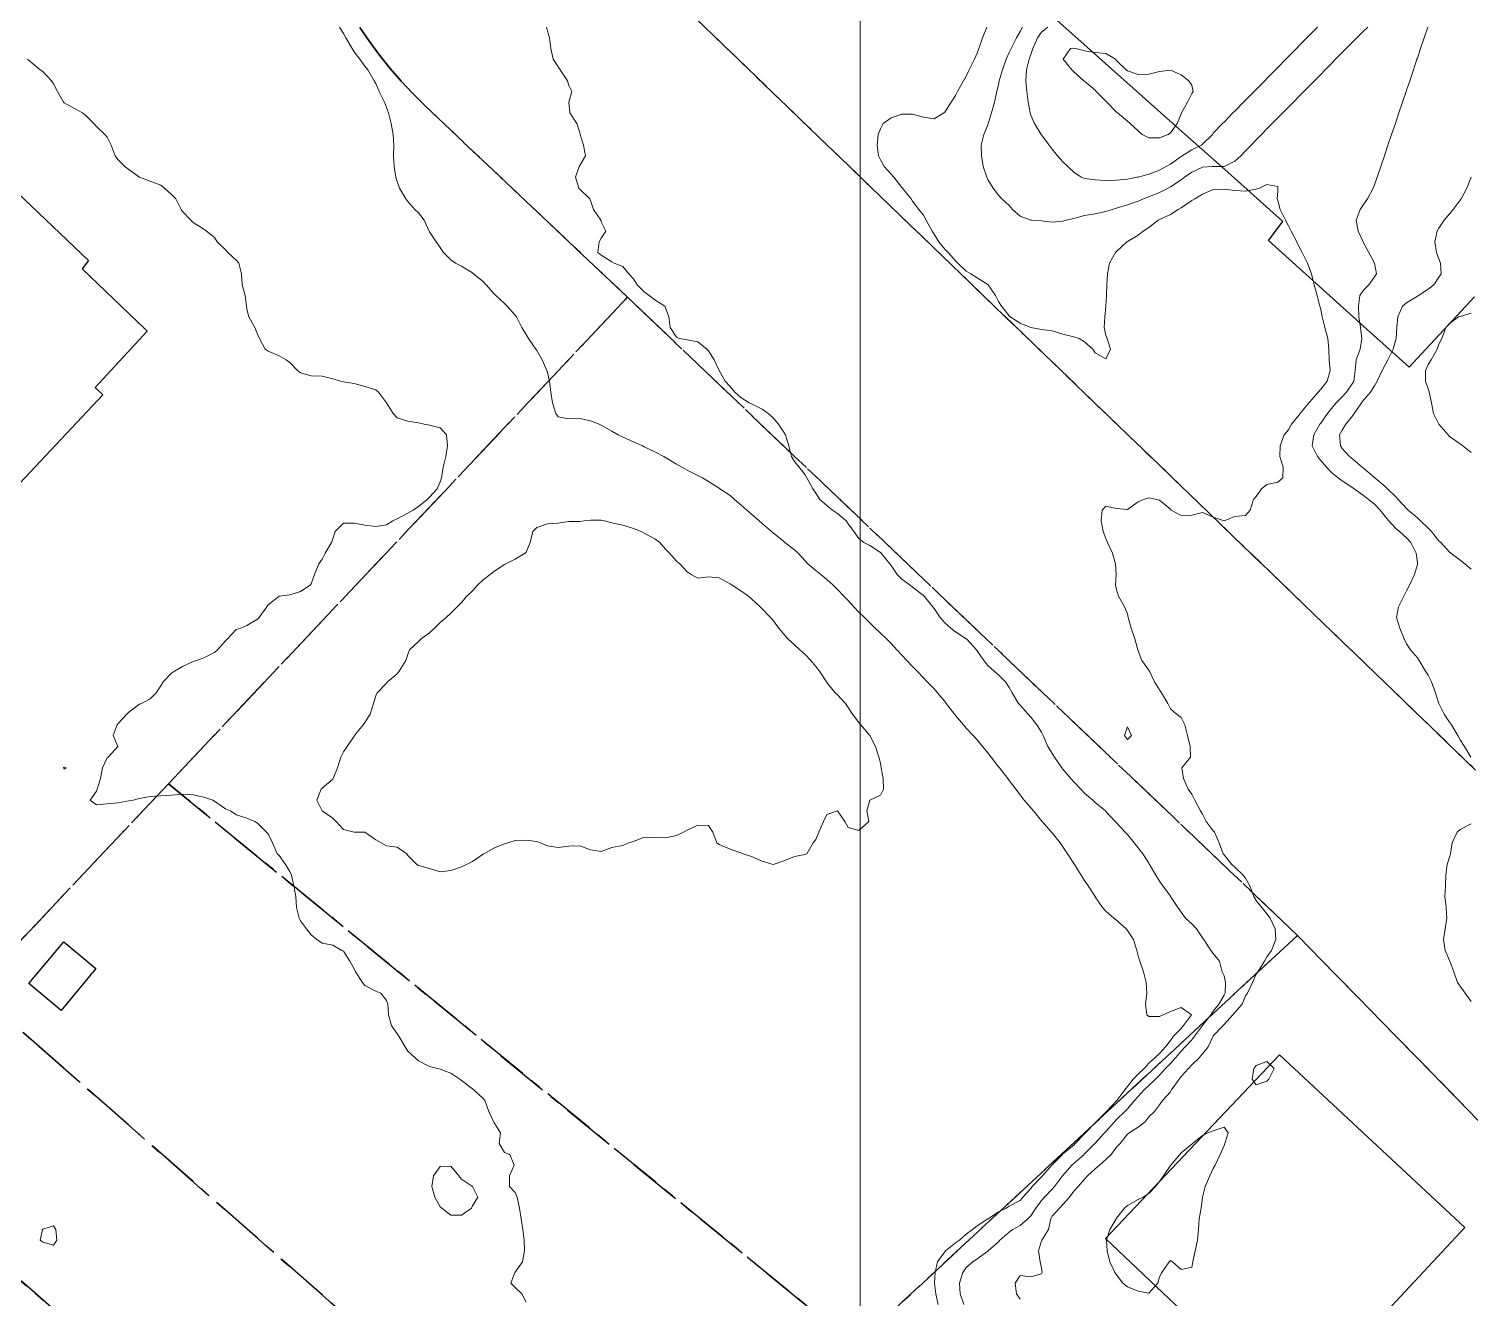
# Model space of a CAD drawing. Header units: centimetres. Extents: x 0 to 642158, y -847 to 649707.
# Drawn here: x 616128.1 to 616195.2, y 621490.6 to 621549.7 of the extents above; entities that cross this region are included whole.
import ezdxf

# ---------------------------------------------------------------- set-up
doc = ezdxf.new("R2010")
doc.units = ezdxf.units.CM
doc.header["$MEASUREMENT"] = 0
doc.linetypes.add('CENTERX2', pattern=[4, 2.5, -0.5, 0.5, -0.5])
doc.layers.add('MEV_grille', color=254, linetype='Continuous', lineweight=9)
doc.layers.add('WAL_topographie 0.5', color=253, linetype='Continuous', lineweight=20)
doc.layers.add('SPW_batiments', color=7, linetype='Continuous')
doc.layers.add('SPW_parcellaire cadastral', color=7, linetype='CENTERX2', lineweight=25, true_color=0xff0542)

# ---------------------------------------------------------------- blocks, each defined once
blk = doc.blocks.new('*U112')
at = {"layer": 'MEV_grille', "transparency": 33554687}
blk.add_lwpolyline([(0, 1825.476), (0, -1825.476)], dxfattribs=at)
blk = doc.blocks.new('*U113')
at = {"layer": 'MEV_grille', "color": 0, "linetype": 'ByBlock', "lineweight": -2, "transparency": 16777216}
blk.add_blockref('*U112', (800, 0), dxfattribs=at)

msp = doc.modelspace()

# ---------------------------------------------------------------- linework, layer by layer
at = {"layer": 'SPW_batiments'}
for points in [[(616195.415, 621537.181), (616192.742, 621534.308), (616192.37, 621533.909), (616190.265, 621535.806), (616185.827, 621539.801), (616186.488, 621540.694), (616183.919, 621542.983), (616181.512, 621545.126), (616176.523, 621549.572), (616174.351, 621551.507), (616171.469, 621554.073), (616170.84, 621553.367), (616167.358, 621556.472), (616164.288, 621559.208), (616164.907, 621559.901), (616167.322, 621562.61), (616166.997, 621562.904), (616176.026, 621572.908), (616176.368, 621572.676), (616179.398, 621575.938), (616179.476, 621575.866)], [(616125.554, 621543.935), (616130.877, 621538.879), (616130.589, 621538.49), (616133.478, 621535.703), (616133.606, 621535.578), (616131.186, 621532.957), (616131.543, 621532.621), (616125.251, 621525.937)], [(616131.223, 621505.902), (616129.606, 621503.952), (616128.106, 621505.202), (616129.723, 621507.152), (616131.223, 621505.902)], [(616194.959, 621493.848), (616186.859, 621485.151), (616178.227, 621493.324), (616186.33, 621501.882), (616194.959, 621493.848)]]:
    msp.add_lwpolyline(points, dxfattribs=at)
at = {"layer": 'SPW_parcellaire cadastral'}
for points in [[(616150.598, 621570.687), (616150.774, 621564.667), (616154.703, 621568.933), (616158.559, 621565.296), (616151.607, 621557.749), (616154.885, 621554.263), (616195.465, 621515.148)], [(616195.465, 621515.148), (616154.885, 621554.263)], [(616143.514, 621549.728), (616143.958, 621549.074), (616144.426, 621548.439), (616144.918, 621547.822), (616145.434, 621547.224), (616145.972, 621546.646), (616146.534, 621546.09), (616155.976, 621537.165), (616134.602, 621514.506), (616125.565, 621504.926)], [(616201.141, 621493.137), (616187.169, 621507.448), (616155.976, 621537.165), (616146.534, 621546.09), (616145.972, 621546.646), (616145.434, 621547.224), (616144.918, 621547.822), (616144.426, 621548.439), (616143.958, 621549.074), (616143.514, 621549.728)], [(616187.169, 621507.448), (616166.584, 621488.35), (616134.602, 621514.506), (616155.976, 621537.165), (616187.169, 621507.448)], [(616125.565, 621504.926), (616134.602, 621514.506), (616166.584, 621488.35), (616182.916, 621474.398), (616181.64, 621473.092), (616201.999, 621454.017), (616193.523, 621445.211), (616187.767, 621450.269), (616177.811, 621459.017), (616125.565, 621504.926)], [(616201.141, 621493.137), (616196.09, 621487.935), (616192.226, 621483.959), (616183.491, 621474.991), (616182.916, 621474.398), (616166.584, 621488.35), (616187.169, 621507.448), (616201.141, 621493.137)], [(616120.073, 621497.984), (616125.565, 621504.926), (616177.811, 621459.017), (616187.767, 621450.269), (616193.523, 621445.211), (616187.86, 621439.329), (616182.366, 621444.083), (616173.14, 621452.066), (616172.224, 621452.859), (616141.743, 621479.233), (616120.073, 621497.984)], [(616141.743, 621479.233), (616137.455, 621474.256), (616167.07, 621449.166), (616169.031, 621447.479), (616178.457, 621439.035), (616183.385, 621434.68), (616176.449, 621427.473), (616168.941, 621433.983), (616166.153, 621436.401), (616162.382, 621439.67), (616144.563, 621455.121), (616135.262, 621463.185), (616109.509, 621484.632), (616120.073, 621497.984), (616141.743, 621479.233)]]:
    msp.add_lwpolyline(points, dxfattribs=at)
at = {"layer": 'WAL_topographie 0.5'}
for points in [[(616142.565, 621549.75), (616142.75, 621549.444), (616142.86, 621549.25), (616143.153, 621548.75), (616143.25, 621548.597), (616143.508, 621548.25), (616143.75, 621547.924), (616143.887, 621547.75), (616144.185, 621547.25), (616144.25, 621547.125), (616144.415, 621546.75), (616144.654, 621546.25), (616144.75, 621546.007), (616144.845, 621545.75), (616144.974, 621545.25), (616145.056, 621544.75), (616145.089, 621544.25), (616145.072, 621543.75), (616145.106, 621543.25), (616145.193, 621542.75), (616145.25, 621542.55), (616145.352, 621542.25), (616145.65, 621541.75), (616145.75, 621541.618), (616146.079, 621541.25), (616146.25, 621541.091), (616146.514, 621540.75), (616146.733, 621540.25), (616146.75, 621540.217), (616147.061, 621539.75), (616147.25, 621539.476), (616147.406, 621539.25), (616147.75, 621538.906), (616147.969, 621538.75), (616148.25, 621538.618), (616148.75, 621538.303), (616148.809, 621538.25), (616149.25, 621537.893), (616149.388, 621537.75), (616149.75, 621537.338), (616149.843, 621537.25), (616150.25, 621536.877), (616150.364, 621536.75), (616150.75, 621536.325), (616150.804, 621536.25), (616151.059, 621535.75), (616151.25, 621535.434), (616151.357, 621535.25), (616151.711, 621534.75), (616151.75, 621534.684), (616151.995, 621534.25), (616152.223, 621533.75), (616152.25, 621533.654), (616152.338, 621533.25), (616152.401, 621532.75), (616152.489, 621532.25), (616152.64, 621531.75), (616152.75, 621531.589), (616153.25, 621531.498), (616153.75, 621531.512), (616154.25, 621531.406), (616154.657, 621531.25), (616154.75, 621531.214), (616155.25, 621530.924), (616155.534, 621530.75), (616155.75, 621530.642), (616156.25, 621530.433), (616156.666, 621530.25), (616156.75, 621530.206), (616157.25, 621529.959), (616157.665, 621529.75), (616157.75, 621529.696), (616158.25, 621529.393), (616158.503, 621529.25), (616158.75, 621529.105), (616159.25, 621528.868), (616159.463, 621528.75), (616159.75, 621528.587), (616160.25, 621528.269), (616160.28, 621528.25), (616160.75, 621527.926), (616160.959, 621527.75), (616161.25, 621527.498), (616161.531, 621527.25), (616161.75, 621527.06), (616162.107, 621526.75), (616162.25, 621526.622), (616162.676, 621526.25), (616162.75, 621526.19), (616163.25, 621525.789), (616163.302, 621525.75), (616163.75, 621525.402), (616163.915, 621525.25), (616164.25, 621524.89), (616164.376, 621524.75), (616164.75, 621524.434), (616164.976, 621524.25), (616165.25, 621524.018), (616165.554, 621523.75), (616165.75, 621523.557), (616166.05, 621523.25), (616166.25, 621523.038), (616166.514, 621522.75), (616166.75, 621522.504), (616167.017, 621522.25), (616167.25, 621522.009), (616167.511, 621521.75), (616167.75, 621521.517), (616168.034, 621521.25), (616168.25, 621521.042), (616168.518, 621520.75), (616168.75, 621520.491), (616168.975, 621520.25), (616169.25, 621519.965), (616169.456, 621519.75), (616169.75, 621519.435), (616169.931, 621519.25), (616170.25, 621518.926), (616170.411, 621518.75), (616170.75, 621518.332), (616170.817, 621518.25), (616171.197, 621517.75), (616171.25, 621517.685), (616171.618, 621517.25), (616171.75, 621517.102), (616172.075, 621516.75), (616172.25, 621516.555), (616172.502, 621516.25), (616172.75, 621515.944), (616172.904, 621515.75), (616173.25, 621515.3), (616173.291, 621515.25), (616173.684, 621514.75), (616173.75, 621514.666), (616174.05, 621514.25), (616174.25, 621513.986), (616174.436, 621513.75), (616174.75, 621513.394), (616174.874, 621513.25), (616175.25, 621512.783), (616175.279, 621512.75), (616175.721, 621512.25), (616175.75, 621512.217), (616176.124, 621511.75), (616176.25, 621511.577), (616176.467, 621511.25), (616176.75, 621510.8), (616176.783, 621510.75), (616177.1, 621510.25), (616177.25, 621510), (616177.418, 621509.75), (616177.745, 621509.25), (616177.75, 621509.242), (616178.097, 621508.75), (616178.25, 621508.581), (616178.618, 621508.25), (616178.75, 621508.149), (616179.191, 621507.75), (616179.25, 621507.676), (616179.532, 621507.25), (616179.692, 621506.75), (616179.75, 621506.5), (616179.836, 621506.25), (616180.007, 621505.75), (616180.128, 621505.25), (616180.157, 621504.75), (616180.092, 621504.25), (616180.154, 621503.75), (616180.25, 621503.676), (616180.75, 621503.664), (616180.913, 621503.75), (616181.25, 621503.903), (616181.75, 621504.087), (616182.228, 621503.75), (616181.864, 621503.25), (616181.75, 621503.11), (616181.396, 621502.75), (616181.25, 621502.558), (616181.024, 621502.25), (616180.75, 621501.944), (616180.524, 621501.75), (616180.25, 621501.49), (616180.029, 621501.25), (616179.75, 621500.987), (616179.522, 621500.75), (616179.25, 621500.417), (616179.127, 621500.25), (616178.758, 621499.75), (616178.75, 621499.741), (616178.28, 621499.25), (616178.25, 621499.218), (616177.774, 621498.75), (616177.75, 621498.724), (616177.296, 621498.25), (616177.25, 621498.201), (616176.823, 621497.75), (616176.75, 621497.682), (616176.25, 621497.266), (616176.231, 621497.25), (616175.75, 621496.767), (616175.734, 621496.75), (616175.295, 621496.25), (616175.25, 621496.199), (616174.821, 621495.75), (616174.75, 621495.657), (616174.386, 621495.25), (616174.25, 621495.106), (616173.75, 621494.832), (616173.611, 621494.75), (616173.25, 621494.574), (616172.762, 621494.25), (616172.75, 621494.242), (616172.25, 621493.921), (616172.037, 621493.75), (616171.75, 621493.525), (616171.437, 621493.25), (616171.25, 621493.126), (616170.785, 621492.75), (616170.75, 621492.704), (616170.413, 621492.25), (616170.296, 621491.75), (616170.269, 621491.25), (616170.33, 621490.75), (616170.447, 621490.25)], [(616152.198, 621549.75), (616152.25, 621549.562), (616152.35, 621549.25), (616152.411, 621548.75), (616152.509, 621548.25), (616152.75, 621547.889), (616152.843, 621547.75), (616153.181, 621547.25), (616153.25, 621547.028), (616153.375, 621546.75), (616153.25, 621546.25), (616153.288, 621545.75), (616153.618, 621545.25), (616153.75, 621544.833), (616153.771, 621544.75), (616153.925, 621544.25), (616154.015, 621543.75), (616153.75, 621543.3), (616153.726, 621543.25), (616153.554, 621542.75), (616153.714, 621542.25), (616153.75, 621542.197), (616154.222, 621541.75), (616154.25, 621541.667), (616154.389, 621541.25), (616154.728, 621540.75), (616154.75, 621540.679), (616154.964, 621540.25), (616154.75, 621539.917), (616154.662, 621539.75), (616154.594, 621539.25), (616154.75, 621539.118), (616155.25, 621538.821), (616155.361, 621538.75), (616155.75, 621538.604), (616156.033, 621538.25), (616156.25, 621538.018), (616156.417, 621537.75), (616156.75, 621537.417), (616156.977, 621537.25), (616157.25, 621537.041), (616157.713, 621536.75), (616157.75, 621536.673), (616157.899, 621536.25), (616157.958, 621535.75), (616158.25, 621535.313), (616158.375, 621535.25), (616158.75, 621535.18), (616159.25, 621535.086), (616159.675, 621534.75), (616159.75, 621534.676), (616160.007, 621534.25), (616160.25, 621533.75), (616160.25, 621533.75), (616160.524, 621533.25), (616160.75, 621533.014), (616160.97, 621532.75), (616161.25, 621532.494), (616161.64, 621532.25), (616161.75, 621532.194), (616162.25, 621531.949), (616162.521, 621531.75), (616162.75, 621531.542), (616163.007, 621531.25), (616163.25, 621530.889), (616163.331, 621530.75), (616163.483, 621530.25), (616163.608, 621529.75), (616163.75, 621529.523), (616163.971, 621529.25), (616164.25, 621528.898), (616164.332, 621528.75), (616164.597, 621528.25), (616164.75, 621528.037), (616164.931, 621527.75), (616165.25, 621527.47), (616165.526, 621527.25), (616165.75, 621527.101), (616166.156, 621526.75), (616166.25, 621526.607), (616166.518, 621526.25), (616166.75, 621525.937), (616166.978, 621525.75), (616167.25, 621525.61), (616167.75, 621525.281), (616167.781, 621525.25), (616168.195, 621524.75), (616168.25, 621524.669), (616168.536, 621524.25), (616168.75, 621524.042), (616169.13, 621523.75), (616169.25, 621523.664), (616169.75, 621523.281), (616169.785, 621523.25), (616170.195, 621522.75), (616170.25, 621522.665), (616170.538, 621522.25), (616170.75, 621521.997), (616171.022, 621521.75), (616171.25, 621521.581), (616171.75, 621521.254), (616171.754, 621521.25), (616172.218, 621520.75), (616172.25, 621520.706), (616172.562, 621520.25), (616172.75, 621520.023), (616173.044, 621519.75), (616173.25, 621519.582), (616173.572, 621519.25), (616173.75, 621518.986), (616173.886, 621518.75), (616174.184, 621518.25), (616174.25, 621518.164), (616174.631, 621517.75), (616174.75, 621517.609), (616175.032, 621517.25), (616175.25, 621516.909), (616175.329, 621516.75), (616175.553, 621516.25), (616175.75, 621515.921), (616175.852, 621515.75), (616176.197, 621515.25), (616176.25, 621515.181), (616176.615, 621514.75), (616176.75, 621514.593), (616177.079, 621514.25), (616177.25, 621514.076), (616177.634, 621513.75), (616177.75, 621513.641), (616178.223, 621513.25), (616178.25, 621513.219), (616178.688, 621512.75), (616178.75, 621512.691), (616179.145, 621512.25), (616179.25, 621512.145), (616179.564, 621511.75), (616179.75, 621511.517), (616179.965, 621511.25), (616180.25, 621510.804), (616180.285, 621510.75), (616180.568, 621510.25), (616180.75, 621509.967), (616180.893, 621509.75), (616181.25, 621509.266), (616181.262, 621509.25), (616181.597, 621508.75), (616181.75, 621508.527), (616181.953, 621508.25), (616182.25, 621507.991), (616182.46, 621507.75), (616182.75, 621507.335), (616182.803, 621507.25), (616183.139, 621506.75), (616183.25, 621506.597), (616183.533, 621506.25), (616183.663, 621505.75), (616183.75, 621505.556), (616183.825, 621505.25), (616183.808, 621504.75), (616183.75, 621504.656), (616183.504, 621504.25), (616183.25, 621503.92), (616183.136, 621503.75), (616182.75, 621503.252), (616182.748, 621503.25), (616182.38, 621502.75), (616182.25, 621502.584), (616181.944, 621502.25), (616181.75, 621502.048), (616181.497, 621501.75), (616181.25, 621501.48), (616181.024, 621501.25), (616180.75, 621500.944), (616180.559, 621500.75), (616180.25, 621500.458), (616180.036, 621500.25), (616179.75, 621499.946), (616179.582, 621499.75), (616179.25, 621499.374), (616179.133, 621499.25), (616178.75, 621498.871), (616178.634, 621498.75), (616178.25, 621498.317), (616178.187, 621498.25), (616177.75, 621497.764), (616177.737, 621497.75), (616177.25, 621497.269), (616177.23, 621497.25), (616176.75, 621496.823), (616176.668, 621496.75), (616176.25, 621496.27), (616176.235, 621496.25), (616175.858, 621495.75), (616175.75, 621495.632), (616175.388, 621495.25), (616175.25, 621495.098), (616174.982, 621494.75), (616174.75, 621494.385), (616174.614, 621494.25), (616174.25, 621493.933), (616173.92, 621493.75), (616173.75, 621493.619), (616173.318, 621493.25), (616173.25, 621493.181), (616172.768, 621492.75), (616172.75, 621492.737), (616172.25, 621492.382), (616172.059, 621492.25), (616171.75, 621491.975), (616171.589, 621491.75), (616171.435, 621491.25), (616171.459, 621490.75), (616171.637, 621490.25)], [(616172.706, 621549.75), (616172.496, 621549.25), (616172.33, 621548.75), (616172.25, 621548.538), (616172.124, 621548.25), (616171.888, 621547.75), (616171.75, 621547.458), (616171.615, 621547.25), (616171.335, 621546.75), (616171.25, 621546.557), (616171.045, 621546.25), (616170.75, 621545.779), (616170.708, 621545.75), (616170.25, 621545.468), (616169.75, 621545.556), (616169.25, 621545.687), (616168.75, 621545.686), (616168.25, 621545.528), (616167.885, 621545.25), (616167.75, 621545.012), (616167.651, 621544.75), (616167.606, 621544.25), (616167.667, 621543.75), (616167.75, 621543.561), (616167.922, 621543.25), (616168.25, 621542.901), (616168.378, 621542.75), (616168.75, 621542.276), (616168.772, 621542.25), (616169.175, 621541.75), (616169.25, 621541.638), (616169.538, 621541.25), (616169.75, 621540.986), (616169.88, 621540.75), (616170.157, 621540.25), (616170.25, 621540.096), (616170.466, 621539.75), (616170.75, 621539.403), (616170.901, 621539.25), (616171.25, 621538.86), (616171.358, 621538.75), (616171.75, 621538.385), (616171.967, 621538.25), (616172.25, 621538.067), (616172.75, 621537.763), (616172.765, 621537.75), (616173.102, 621537.25), (616173.25, 621536.971), (616173.382, 621536.75), (616173.75, 621536.293), (616173.798, 621536.25), (616174.25, 621535.96), (616174.75, 621535.75), (616174.75, 621535.75), (616175.25, 621535.663), (616175.75, 621535.594), (616176.25, 621535.453), (616176.75, 621535.324), (616177, 621535.25), (616177.25, 621535.089), (616177.639, 621534.75), (616177.75, 621534.583), (616178.25, 621534.296), (616178.467, 621534.75), (616178.304, 621535.25), (616178.25, 621535.4), (616178.163, 621535.75), (616178.198, 621536.25), (616178.25, 621536.75), (616178.25, 621536.75), (616178.281, 621537.25), (616178.295, 621537.75), (616178.321, 621538.25), (616178.419, 621538.75), (616178.694, 621539.25), (616178.75, 621539.302), (616179.223, 621539.75), (616179.25, 621539.767), (616179.75, 621540.06), (616179.978, 621540.25), (616180.25, 621540.416), (616180.684, 621540.75), (616180.75, 621540.785), (616181.25, 621541.024), (616181.612, 621541.25), (616181.75, 621541.326), (616182.25, 621541.664), (616182.385, 621541.75), (616182.75, 621541.965), (616183.25, 621542.179), (616183.75, 621542.202), (616184.25, 621542.142), (616184.75, 621542.11), (616185.25, 621542.202), (616185.405, 621542.25), (616185.75, 621542.408), (616186.25, 621542.321), (616186.262, 621542.25), (616186.25, 621542.107), (616186.223, 621541.75), (616186.25, 621541.676), (616186.367, 621541.25), (616186.616, 621540.75), (616186.75, 621540.496), (616186.883, 621540.25), (616187.135, 621539.75), (616187.25, 621539.511), (616187.384, 621539.25), (616187.636, 621538.75), (616187.75, 621538.452), (616187.823, 621538.25), (616187.944, 621537.75), (616188.082, 621537.25), (616188.214, 621536.75), (616188.25, 621536.599), (616188.314, 621536.25), (616188.45, 621535.75), (616188.59, 621535.25), (616188.63, 621534.75), (616188.64, 621534.25), (616188.685, 621533.75), (616188.545, 621533.25), (616188.25, 621532.887), (616188.129, 621532.75), (616187.75, 621532.3), (616187.705, 621532.25), (616187.291, 621531.75), (616187.25, 621531.691), (616186.892, 621531.25), (616186.75, 621530.984), (616186.547, 621530.75), (616186.364, 621530.25), (616186.352, 621529.75), (616186.506, 621529.25), (616186.487, 621528.75), (616186.25, 621528.546), (616185.75, 621528.44), (616185.5, 621528.25), (616185.25, 621527.886), (616185.125, 621527.75), (616184.972, 621527.25), (616184.75, 621527), (616184.25, 621526.95), (616183.75, 621526.75), (616183.75, 621526.75), (616183.75, 621526.75), (616183.25, 621526.917), (616182.75, 621527.135), (616182.25, 621527.012), (616181.75, 621527), (616181.292, 621527.25), (616181.25, 621527.296), (616180.75, 621527.708), (616180.625, 621527.75), (616180.25, 621527.821), (616180, 621527.75), (616179.75, 621527.635), (616179.25, 621527.275), (616178.75, 621527.322), (616178.25, 621527.429), (616178.083, 621527.25), (616178.03, 621526.75), (616178.125, 621526.25), (616178.25, 621525.932), (616178.33, 621525.75), (616178.55, 621525.25), (616178.692, 621524.75), (616178.728, 621524.25), (616178.697, 621523.75), (616178.75, 621523.55), (616178.833, 621523.25), (616179.117, 621522.75), (616179.25, 621522.417), (616179.288, 621522.25), (616179.429, 621521.75), (616179.589, 621521.25), (616179.731, 621520.75), (616179.75, 621520.7), (616179.923, 621520.25), (616180.25, 621519.803), (616180.28, 621519.75), (616180.507, 621519.25), (616180.75, 621518.875), (616180.836, 621518.75), (616181.132, 621518.25), (616181.25, 621518), (616181.536, 621517.75), (616181.75, 621517.6), (616181.921, 621517.25), (616182.056, 621516.75), (616182.179, 621516.25), (616182.191, 621515.75), (616181.783, 621515.25), (616181.857, 621514.75), (616182.087, 621514.25), (616182.25, 621514.017), (616182.39, 621513.75), (616182.655, 621513.25), (616182.75, 621513.094), (616182.919, 621512.75), (616183.25, 621512.318), (616183.299, 621512.25), (616183.524, 621511.75), (616183.713, 621511.25), (616183.75, 621511.195), (616184.115, 621510.75), (616184.25, 621510.619), (616184.647, 621510.25), (616184.75, 621510.117), (616184.944, 621509.75), (616185.134, 621509.25), (616185.25, 621509.071), (616185.515, 621508.75), (616185.75, 621508.45), (616185.905, 621508.25), (616186.136, 621507.75), (616186.161, 621507.25), (616185.965, 621506.75), (616185.75, 621506.455), (616185.627, 621506.25), (616185.321, 621505.75), (616185.25, 621505.636), (616185.08, 621505.25), (616184.838, 621504.75), (616184.75, 621504.626), (616184.589, 621504.25), (616184.25, 621503.856), (616184.167, 621503.75), (616183.75, 621503.301), (616183.709, 621503.25), (616183.25, 621502.764), (616183.24, 621502.75), (616183.016, 621502.25), (616182.75, 621501.935), (616182.592, 621501.75), (616182.25, 621501.421), (616182.096, 621501.25), (616181.75, 621500.868), (616181.656, 621500.75), (616181.306, 621500.25), (616181.25, 621500.16), (616180.886, 621499.75), (616180.75, 621499.556), (616180.518, 621499.25), (616180.25, 621498.994), (616180.063, 621498.75), (616179.75, 621498.514), (616179.335, 621498.25), (616179.25, 621498.195), (616178.911, 621497.75), (616178.75, 621497.581), (616178.494, 621497.25), (616178.25, 621497.012), (616177.948, 621496.75), (616177.75, 621496.569), (616177.394, 621496.25), (616177.25, 621496.098), (616176.955, 621495.75), (616176.75, 621495.53), (616176.553, 621495.25), (616176.25, 621494.907), (616176.093, 621494.75), (616175.75, 621494.368), (616175.691, 621494.25), (616175.579, 621493.75), (616175.259, 621493.25), (616175.25, 621493.219), (616175.106, 621492.75), (616175.19, 621492.25), (616175.25, 621491.95), (616175.277, 621491.75), (616175.25, 621491.687), (616174.75, 621491.55), (616174.25, 621491.6), (616174.017, 621491.25), (616174.083, 621490.75), (616174.25, 621490.5)], [(616174.368, 621549.75), (616174.25, 621549.534), (616174.08, 621549.25), (616173.831, 621548.75), (616173.75, 621548.561), (616173.604, 621548.25), (616173.428, 621547.75), (616173.286, 621547.25), (616173.25, 621547.065), (616173.174, 621546.75), (616173.056, 621546.25), (616172.928, 621545.75), (616172.771, 621545.25), (616172.75, 621545.193), (616172.567, 621544.75), (616172.448, 621544.25), (616172.456, 621543.75), (616172.539, 621543.25), (616172.703, 621542.75), (616172.75, 621542.652), (616172.997, 621542.25), (616173.25, 621541.921), (616173.41, 621541.75), (616173.75, 621541.435), (616173.906, 621541.25), (616174.25, 621540.939), (616174.75, 621540.754), (616174.806, 621540.75), (616175.25, 621540.725), (616175.75, 621540.667), (616176.25, 621540.702), (616176.394, 621540.75), (616176.75, 621540.838), (616177.25, 621540.966), (616177.75, 621541.056), (616178.25, 621541.156), (616178.538, 621541.25), (616178.75, 621541.31), (616179.25, 621541.469), (616179.75, 621541.646), (616180.002, 621541.75), (616180.25, 621541.844), (616180.75, 621542.041), (616181.145, 621542.25), (616181.25, 621542.304), (616181.75, 621542.631), (616181.91, 621542.75), (616182.25, 621542.994), (616182.75, 621543.224), (616183.19, 621543.25), (616183.25, 621543.254), (616183.75, 621543.252), (616184.25, 621543.496), (616184.525, 621543.75), (616184.75, 621543.985), (616185.01, 621544.25), (616185.25, 621544.496), (616185.5, 621544.75), (616185.75, 621545.004), (616185.99, 621545.25), (616186.25, 621545.513), (616186.485, 621545.75), (616186.75, 621546.016), (616186.981, 621546.25), (616187.25, 621546.524), (616187.473, 621546.75), (616187.75, 621547.032), (616187.964, 621547.25), (616188.25, 621547.543), (616188.453, 621547.75), (616188.75, 621548.052), (616188.945, 621548.25), (616189.25, 621548.561), (616189.439, 621548.75), (616189.75, 621549.063), (616189.94, 621549.25), (616190.25, 621549.564), (616190.443, 621549.75)], [(616175.55, 621549.75), (616175.25, 621549.51), (616175.072, 621549.25), (616174.841, 621548.75), (616174.75, 621548.476), (616174.673, 621548.25), (616174.557, 621547.75), (616174.521, 621547.25), (616174.566, 621546.75), (616174.629, 621546.25), (616174.72, 621545.75), (616174.75, 621545.645), (616174.926, 621545.25), (616175.237, 621544.75), (616175.25, 621544.731), (616175.614, 621544.25), (616175.75, 621544.056), (616176, 621543.75), (616176.25, 621543.478), (616176.473, 621543.25), (616176.75, 621542.986), (616177.092, 621542.75), (616177.25, 621542.696), (616177.75, 621542.626), (616178.25, 621542.601), (616178.75, 621542.611), (616179.25, 621542.66)], [(616179.25, 621542.66), (616179.69, 621542.75), (616179.75, 621542.762), (616180.25, 621542.901), (616180.75, 621543.081), (616181.062, 621543.25), (616181.25, 621543.365), (616181.75, 621543.716), (616181.804, 621543.75), (616182.25, 621544.037), (616182.706, 621544.25), (616182.75, 621544.288), (616183.207, 621544.75), (616183.25, 621544.799), (616183.675, 621545.25), (616183.75, 621545.326), (616184.166, 621545.75), (616184.25, 621545.835), (616184.658, 621546.25), (616184.75, 621546.344), (616185.156, 621546.75), (616185.25, 621546.844), (616185.649, 621547.25), (616185.75, 621547.354), (616186.14, 621547.75), (616186.25, 621547.862), (616186.629, 621548.25), (616186.75, 621548.374), (616187.12, 621548.75), (616187.25, 621548.882), (616187.611, 621549.25), (616187.75, 621549.39), (616188.108, 621549.75)], [(616193.233, 621549.75), (616193.069, 621549.25), (616192.902, 621548.75), (616192.75, 621548.298), (616192.733, 621548.25), (616192.569, 621547.75), (616192.402, 621547.25), (616192.25, 621546.813), (616192.227, 621546.75), (616192.053, 621546.25), (616191.893, 621545.75), (616191.75, 621545.317), (616191.727, 621545.25), (616191.545, 621544.75), (616191.374, 621544.25), (616191.25, 621543.857), (616191.216, 621543.75), (616191.045, 621543.25), (616190.874, 621542.75), (616190.75, 621542.395), (616190.7, 621542.25), (616190.437, 621541.75), (616190.25, 621541.484), (616190.089, 621541.25), (616189.903, 621540.75), (616189.992, 621540.25), (616190.227, 621539.75), (616190.25, 621539.706), (616190.492, 621539.25), (616190.75, 621538.75), (616190.75, 621538.75), (616190.846, 621538.25), (616190.75, 621538.117), (616190.498, 621537.75), (616190.25, 621537.494), (616190.08, 621537.25), (616190.004, 621536.75), (616190.031, 621536.25), (616190.098, 621535.75), (616190.17, 621535.25), (616190.081, 621534.75), (616189.904, 621534.25), (616189.859, 621533.75), (616189.794, 621533.25), (616189.75, 621533.181), (616189.457, 621532.75), (616189.25, 621532.534), (616188.975, 621532.25), (616188.75, 621531.984), (616188.563, 621531.75), (616188.25, 621531.306), (616188.21, 621531.25), (616187.934, 621530.75), (616187.861, 621530.25), (616188.1, 621529.75), (616188.25, 621529.564), (616188.524, 621529.25), (616188.75, 621529.007), (616189.062, 621528.75), (616189.25, 621528.61), (616189.75, 621528.287), (616189.803, 621528.25), (616190.25, 621527.928), (616190.48, 621527.75), (616190.75, 621527.527), (616191.019, 621527.25), (616191.25, 621526.961), (616191.423, 621526.75), (616191.75, 621526.402), (616191.925, 621526.25), (616192.25, 621525.965), (616192.449, 621525.75), (616192.699, 621525.25), (616192.75, 621524.807), (616192.756, 621524.75), (616192.75, 621524.72), (616192.62, 621524.25), (616192.384, 621523.75), (616192.25, 621523.491), (616192.125, 621523.25), (616191.874, 621522.75), (616191.775, 621522.25), (616191.935, 621521.75), (616192.142, 621521.25), (616192.25, 621521.021), (616192.433, 621520.75), (616192.75, 621520.369), (616192.839, 621520.25), (616193.13, 621519.75), (616193.25, 621519.567), (616193.407, 621519.25), (616193.595, 621518.75), (616193.75, 621518.25), (616193.75, 621518.25), (616194.004, 621517.75), (616194.25, 621517.38), (616194.336, 621517.25), (616194.637, 621516.75), (616194.75, 621516.555), (616194.945, 621516.25), (616195.242, 621515.75)], [(616180.75, 621544.583), (616181.151, 621544.75), (616181.25, 621544.815), (616181.564, 621545.25), (616181.75, 621545.701), (616181.773, 621545.75), (616182.045, 621546.25), (616182.25, 621546.65), (616182.31, 621546.75), (616182.25, 621547.036), (616182.114, 621547.25), (616181.75, 621547.526), (616181.25, 621547.736), (616180.75, 621547.684), (616180.25, 621547.56), (616179.75, 621547.541), (616179.25, 621547.704), (616179.192, 621547.75), (616178.75, 621548.192), (616178.689, 621548.25), (616178.25, 621548.519), (616177.75, 621548.566), (616177.25, 621548.633), (616176.854, 621548.75), (616176.75, 621548.765), (616176.603, 621548.75), (616176.256, 621548.25), (616176.659, 621547.75), (616176.75, 621547.657), (616177.224, 621547.25), (616177.25, 621547.228), (616177.75, 621546.801), (616177.803, 621546.75), (616178.25, 621546.303), (616178.296, 621546.25), (616178.75, 621545.78), (616178.782, 621545.75), (616179.25, 621545.358), (616179.378, 621545.25), (616179.75, 621544.909), (616179.938, 621544.75), (616180.25, 621544.585), (616180.75, 621544.583)], [(616128.036, 621548.25), (616128.25, 621548.062), (616128.635, 621547.75), (616128.75, 621547.678), (616129.159, 621547.25), (616129.25, 621547.107), (616129.435, 621546.75), (616129.718, 621546.25), (616129.75, 621546.218), (616130.25, 621545.933), (616130.594, 621545.75), (616130.75, 621545.625), (616131.125, 621545.25), (616131.25, 621545.118), (616131.639, 621544.75), (616131.75, 621544.625), (616131.926, 621544.25), (616132.117, 621543.75), (616132.25, 621543.576), (616132.562, 621543.25), (616132.75, 621543.109), (616133.25, 621542.75), (616133.25, 621542.75), (616133.75, 621542.578), (616134.25, 621542.383), (616134.417, 621542.25), (616134.75, 621541.954), (616134.946, 621541.75), (616135.2, 621541.25), (616135.25, 621541.162), (616135.639, 621540.75), (616135.75, 621540.639), (616136.25, 621540.329), (616136.375, 621540.25), (616136.75, 621539.95), (616136.865, 621539.75), (616137.25, 621539.38), (616137.359, 621539.25), (616137.75, 621538.893), (616137.878, 621538.75), (616137.994, 621538.25), (616138.029, 621537.75), (616138.18, 621537.25), (616138.23, 621536.75), (616138.25, 621536.607), (616138.336, 621536.25), (616138.621, 621535.75), (616138.75, 621535.442), (616138.836, 621535.25), (616139.107, 621534.75), (616139.25, 621534.65), (616139.75, 621534.432), (616140.083, 621534.25), (616140.25, 621534.119), (616140.604, 621533.75), (616140.75, 621533.647), (616141.25, 621533.5), (616141.75, 621533.482), (616142.25, 621533.364), (616142.614, 621533.25), (616142.75, 621533.218), (616143.25, 621533.147), (616143.75, 621533.009), (616144.25, 621532.85), (616144.375, 621532.75), (616144.75, 621532.25), (616144.75, 621532.25), (616145.065, 621531.75), (616145.25, 621531.55), (616145.75, 621531.393), (616146.25, 621531.317), (616146.5, 621531.25), (616146.75, 621531.206), (616147.25, 621531.083), (616147.55, 621530.75), (616147.595, 621530.25), (616147.508, 621529.75), (616147.398, 621529.25), (616147.314, 621528.75), (616147.25, 621528.576), (616147.114, 621528.25), (616146.75, 621527.85), (616146.65, 621527.75), (616146.25, 621527.422), (616145.987, 621527.25), (616145.75, 621527.112), (616145.25, 621526.838), (616145.05, 621526.75), (616144.75, 621526.566), (616144.25, 621526.489), (616143.75, 621526.544), (616143.25, 621526.65), (616142.75, 621526.643), (616142.357, 621526.25), (616142.25, 621525.917), (616142.196, 621525.75), (616141.904, 621525.25), (616141.75, 621524.964), (616141.6, 621524.75), (616141.408, 621524.25), (616141.25, 621523.821), (616141.2, 621523.75), (616140.75, 621523.469), (616140.25, 621523.313), (616139.75, 621523.25), (616139.75, 621523.25), (616139.25, 621522.844), (616139.178, 621522.75), (616138.821, 621522.25), (616138.75, 621522.173), (616138.25, 621521.883), (616137.964, 621521.75), (616137.75, 621521.69), (616137.343, 621521.25), (616137.25, 621521.164), (616136.886, 621520.75), (616136.75, 621520.621), (616136.25, 621520.375), (616135.906, 621520.25), (616135.75, 621520.205), (616135.25, 621519.971), (616134.879, 621519.75), (616134.75, 621519.653), (616134.357, 621519.25), (616134.25, 621519.063), (616134.023, 621518.75), (616133.75, 621518.46), (616133.344, 621518.25), (616133.25, 621518.209), (616132.75, 621517.84), (616132.669, 621517.75), (616132.25, 621517.3), (616132.206, 621517.25), (616132.024, 621516.75), (616132.25, 621516.25), (616132.25, 621516.25), (616132.25, 621516.25), (616131.796, 621515.75), (616131.75, 621515.722), (616131.532, 621515.25), (616131.435, 621514.75), (616131.28, 621514.25), (616131.25, 621514.167), (616130.95, 621513.75), (616131.25, 621513.529), (616131.75, 621513.569), (616132.25, 621513.624), (616132.75, 621513.706), (616132.95, 621513.75), (616133.25, 621513.824), (616133.75, 621513.91), (616134.25, 621513.938), (616134.75, 621513.977), (616135.25, 621514.027), (616135.75, 621513.993), (616136.25, 621513.883), (616136.674, 621513.75), (616136.75, 621513.69), (616137.25, 621513.34), (616137.483, 621513.25), (616137.75, 621513.059), (616138.25, 621512.911), (616138.625, 621512.75), (616138.75, 621512.671), (616139.171, 621512.25), (616139.25, 621512.175), (616139.439, 621511.75), (616139.659, 621511.25), (616139.75, 621511.161), (616140.044, 621510.75), (616140.25, 621510.425), (616140.322, 621510.25), (616140.441, 621509.75), (616140.531, 621509.25), (616140.57, 621508.75), (616140.68, 621508.25), (616140.75, 621508.121), (616141.033, 621507.75), (616141.25, 621507.472), (616141.517, 621507.25), (616141.75, 621507.083), (616142.25, 621506.985), (616142.679, 621506.75), (616142.75, 621506.713), (616143.041, 621506.25), (616143.25, 621505.89), (616143.316, 621505.75), (616143.635, 621505.25), (616143.75, 621505.119), (616144.25, 621504.854), (616144.482, 621504.75), (616144.75, 621504.417), (616144.82, 621504.25), (616144.847, 621503.75), (616144.987, 621503.25), (616145.25, 621502.861), (616145.323, 621502.75), (616145.62, 621502.25), (616145.75, 621502.062), (616146.095, 621501.75), (616146.25, 621501.6), (616146.75, 621501.344), (616147.125, 621501.25), (616147.25, 621501.217), (616147.75, 621501.028), (616148.167, 621500.75), (616148.25, 621500.685), (616148.75, 621500.308), (616148.825, 621500.25), (616149.25, 621499.855), (616149.332, 621499.75), (616149.517, 621499.25), (616149.75, 621498.75), (616149.75, 621498.75), (616150.062, 621498.25), (616150, 621497.75), (616150.25, 621497.333), (616150.5, 621497.25), (616150.7, 621496.75), (616150.481, 621496.25), (616150.477, 621495.75), (616150.75, 621495.477), (616150.839, 621495.25), (616150.938, 621494.75), (616151.017, 621494.25), (616151.097, 621493.75), (616151.163, 621493.25), (616151.18, 621492.75), (616151.081, 621492.25), (616150.75, 621491.767), (616150.73, 621491.75), (616150.548, 621491.25), (616150.75, 621491.052), (616151.052, 621490.75), (616151.25, 621490.37)], [(616195.25, 621542.75), (616195.06, 621542.25), (616194.794, 621541.75), (616194.75, 621541.692), (616194.422, 621541.25), (616194.25, 621541.05), (616193.992, 621540.75), (616193.75, 621540.381), (616193.668, 621540.25), (616193.56, 621539.75), (616193.635, 621539.25), (616193.75, 621538.952), (616193.824, 621538.75), (616193.855, 621538.25), (616193.75, 621538.094), (616193.521, 621537.75), (616193.25, 621537.548), (616192.806, 621537.25), (616192.75, 621537.22), (616192.25, 621536.908), (616192.066, 621536.75), (616191.84, 621536.25), (616191.799, 621535.75), (616191.766, 621535.25), (616191.75, 621535.197), (616191.621, 621534.75), (616191.373, 621534.25), (616191.25, 621534.022), (616191.112, 621533.75), (616190.882, 621533.25), (616190.75, 621533.042), (616190.57, 621532.75), (616190.25, 621532.365), (616190.154, 621532.25), (616189.809, 621531.75), (616189.75, 621531.665), (616189.414, 621531.25), (616189.25, 621530.976), (616189.131, 621530.75), (616189.166, 621530.25), (616189.25, 621530.127), (616189.588, 621529.75), (616189.75, 621529.617), (616190.18, 621529.25), (616190.25, 621529.199), (616190.75, 621528.765), (616190.766, 621528.75), (616191.25, 621528.349), (616191.367, 621528.25), (616191.75, 621527.871), (616191.865, 621527.75), (616192.25, 621527.33), (616192.33, 621527.25), (616192.75, 621526.893), (616192.904, 621526.75), (616193.25, 621526.413), (616193.416, 621526.25), (616193.75, 621525.827), (616193.838, 621525.75), (616194.25, 621525.286), (616194.312, 621525.25), (616194.75, 621524.913), (616194.968, 621524.75), (616195.25, 621524.506)], [(616195.25, 621536.429), (616194.75, 621536.273), (616194.673, 621536.25), (616194.25, 621535.95), (616194.083, 621535.75), (616193.895, 621535.25), (616193.75, 621534.974), (616193.667, 621534.75), (616193.391, 621534.25), (616193.25, 621534.03), (616193.137, 621533.75), (616193.135, 621533.25), (616193.25, 621532.906), (616193.3, 621532.75), (616193.411, 621532.25), (616193.51, 621531.75), (616193.75, 621531.25), (616193.75, 621531.25), (616194.179, 621530.75), (616194.25, 621530.68), (616194.75, 621530.343), (616194.864, 621530.25), (616195.25, 621529.928)], [(616162.75, 621510.75), (616162.75, 621510.75), (616162.75, 621510.75), (616162.25, 621510.909), (616161.75, 621511.115), (616161.361, 621511.25), (616161.25, 621511.294), (616160.75, 621511.456), (616160.25, 621511.681), (616160.132, 621511.75), (616159.942, 621512.25), (616159.75, 621512.563), (616159.25, 621512.575), (616158.75, 621512.345), (616158.583, 621512.25), (616158.25, 621512.096), (616157.75, 621511.984), (616157.25, 621512.008), (616156.75, 621512.015), (616156.25, 621511.819), (616156.042, 621511.75), (616155.75, 621511.637), (616155.25, 621511.538), (616154.75, 621511.359), (616154.25, 621511.43), (616153.75, 621511.612), (616153.25, 621511.603), (616152.75, 621511.536), (616152.25, 621511.617), (616151.917, 621511.75), (616151.75, 621511.813), (616151.25, 621511.883), (616150.75, 621511.867), (616150.4, 621511.75), (616150.25, 621511.709), (616149.75, 621511.509), (616149.283, 621511.25), (616149.25, 621511.228), (616148.75, 621510.895), (616148.475, 621510.75), (616148.25, 621510.645), (616147.75, 621510.463), (616147.25, 621510.406), (616146.75, 621510.555), (616146.25, 621510.704), (616146.173, 621510.75), (616145.75, 621511.173), (616145.704, 621511.25), (616145.25, 621511.553), (616144.75, 621511.621), (616144.5, 621511.75), (616144.25, 621511.9), (616143.75, 621512.25), (616143.749, 621512.25), (616143.25, 621512.261), (616142.75, 621512.382), (616142.412, 621512.75), (616142.25, 621512.904), (616141.75, 621513.25), (616141.75, 621513.25), (616141.515, 621513.75), (616141.715, 621514.25), (616141.75, 621514.297), (616142.25, 621514.728), (616142.267, 621514.75), (616142.466, 621515.25), (616142.63, 621515.75), (616142.75, 621515.99), (616142.917, 621516.25), (616143.25, 621516.731), (616143.262, 621516.75), (616143.667, 621517.25), (616143.75, 621517.364), (616143.991, 621517.75), (616144.155, 621518.25), (616144.25, 621518.603), (616144.318, 621518.75), (616144.75, 621519.194), (616144.801, 621519.25), (616145.25, 621519.63), (616145.347, 621519.75), (616145.653, 621520.25), (616145.75, 621520.523), (616145.831, 621520.75), (616146.25, 621521.138), (616146.371, 621521.25), (616146.75, 621521.544), (616146.989, 621521.75), (616147.25, 621522.011), (616147.535, 621522.25), (616147.75, 621522.458), (616148.047, 621522.75), (616148.25, 621522.947), (616148.497, 621523.25), (616148.75, 621523.494), (616148.991, 621523.75), (616149.25, 621524.003), (616149.583, 621524.25), (616149.75, 621524.386), (616150.25, 621524.723), (616150.307, 621524.75), (616150.75, 621524.971), (616151.214, 621525.25), (616151.25, 621525.292), (616151.438, 621525.75), (616151.565, 621526.25), (616151.75, 621526.448), (616152.25, 621526.611), (616152.75, 621526.65), (616153.25, 621526.717), (616153.75, 621526.717), (616153.964, 621526.75), (616154.25, 621526.777), (616154.75, 621526.787), (616154.908, 621526.75), (616155.25, 621526.667), (616155.75, 621526.549), (616156.25, 621526.399), (616156.609, 621526.25), (616156.75, 621526.185), (616157.25, 621525.91), (616157.486, 621525.75), (616157.75, 621525.439), (616157.927, 621525.25), (616158.25, 621524.872), (616158.406, 621524.75), (616158.75, 621524.371), (616158.934, 621524.25), (616159.25, 621524.079), (616159.75, 621524.144), (616160.25, 621524.099), (616160.75, 621523.812), (616160.848, 621523.75), (616161.25, 621523.5), (616161.601, 621523.25), (616161.75, 621523.115), (616162.154, 621522.75), (616162.25, 621522.66), (616162.637, 621522.25), (616162.75, 621522.11), (616163.013, 621521.75), (616163.25, 621521.47), (616163.446, 621521.25), (616163.75, 621520.98), (616163.996, 621520.75), (616164.25, 621520.523), (616164.511, 621520.25), (616164.75, 621519.975), (616164.921, 621519.75), (616165.233, 621519.25), (616165.25, 621519.217), (616165.65, 621518.75), (616165.75, 621518.644), (616166.121, 621518.25), (616166.25, 621518.063), (616166.447, 621517.75), (616166.75, 621517.367), (616166.831, 621517.25), (616167.25, 621516.75), (616167.25, 621516.75), (616167.526, 621516.25), (616167.683, 621515.75), (616167.75, 621515.464), (616167.793, 621515.25), (616167.871, 621514.75), (616167.896, 621514.25), (616167.75, 621513.981), (616167.25, 621513.75), (616167.25, 621513.75), (616167.114, 621513.25), (616167.205, 621512.75), (616166.75, 621512.333), (616166.25, 621512.477), (616166.092, 621512.75), (616165.75, 621513.25), (616165.25, 621513.071), (616165.095, 621512.75), (616164.883, 621512.25), (616164.75, 621511.917), (616164.617, 621511.75), (616164.321, 621511.25), (616164.25, 621511.217), (616163.75, 621511.118), (616163.25, 621510.917), (616162.75, 621510.75)], [(616179.25, 621516.574), (616179.447, 621516.75), (616179.25, 621517.156), (616179.123, 621516.75), (616179.25, 621516.574)], [(616129.75, 621515.183), (616129.841, 621515.25), (616129.75, 621515.283), (616129.706, 621515.25), (616129.75, 621515.183)], [(616195.25, 621512.646), (616194.75, 621512.38), (616194.598, 621512.25), (616194.375, 621511.75), (616194.292, 621511.25), (616194.25, 621511.083), (616194.139, 621510.75), (616194.07, 621510.25), (616194.059, 621509.75), (616194.036, 621509.25), (616194.094, 621508.75), (616194.125, 621508.25), (616194.053, 621507.75), (616193.966, 621507.25), (616194.05, 621506.75), (616194.25, 621506.276), (616194.262, 621506.25), (616194.445, 621505.75), (616194.627, 621505.25), (616194.75, 621505.076), (616194.981, 621504.75), (616195.25, 621504.37)], [(616185.838, 621500.75), (616185.75, 621500.656), (616185.25, 621500.48), (616185.058, 621500.75), (616185.132, 621501.25), (616185.25, 621501.388), (616185.75, 621501.575), (616186.086, 621501.25), (616185.838, 621500.75)], [(616180.675, 621491.25), (616180.25, 621490.791), (616179.75, 621490.871), (616179.25, 621491.087), (616179.044, 621491.25), (616178.75, 621491.644), (616178.661, 621491.75), (616178.434, 621492.25), (616178.305, 621492.75), (616178.275, 621493.25), (616178.434, 621493.75), (616178.734, 621494.25), (616178.75, 621494.271), (616179.121, 621494.75), (616179.25, 621494.868), (616179.75, 621495.144), (616179.977, 621495.25), (616180.25, 621495.434), (616180.56, 621495.75), (616180.75, 621495.982), (616180.927, 621496.25), (616181.25, 621496.726), (616181.27, 621496.75), (616181.687, 621497.25), (616181.75, 621497.314), (616182.25, 621497.723), (616182.287, 621497.75), (616182.75, 621498.129), (616183, 621498.25), (616183.25, 621498.35), (616183.75, 621498.517), (616183.94, 621498.25), (616183.794, 621497.75), (616183.75, 621497.656), (616183.569, 621497.25), (616183.331, 621496.75), (616183.25, 621496.592), (616183.083, 621496.25), (616182.865, 621495.75), (616182.75, 621495.25), (616182.75, 621495.25), (616182.679, 621494.75), (616182.599, 621494.25), (616182.564, 621493.75), (616182.513, 621493.25), (616182.399, 621492.75), (616182.293, 621492.25), (616182.25, 621492), (616181.75, 621491.887), (616181.35, 621492.25), (616181.25, 621492.309), (616181.194, 621492.25), (616180.85, 621491.75), (616180.75, 621491.55), (616180.675, 621491.25)], [(616148.25, 621494.422), (616148.706, 621494.75), (616148.75, 621494.85), (616149, 621495.25), (616148.75, 621495.75), (616148.75, 621495.75), (616148.25, 621496.092), (616148.119, 621496.25), (616147.75, 621496.697), (616147.25, 621496.687), (616146.941, 621496.25), (616146.858, 621495.75), (616146.996, 621495.25), (616147.25, 621494.811), (616147.33, 621494.75), (616147.75, 621494.411), (616148.25, 621494.422)], [(616129.401, 621493.25), (616129.25, 621493.018), (616128.75, 621493.162), (616128.633, 621493.25), (616128.735, 621493.75), (616128.75, 621493.767), (616129.25, 621493.917), (616129.355, 621493.75), (616129.401, 621493.25)]]:
    msp.add_lwpolyline(points, dxfattribs=at)

# ---------------------------------------------------------------- block references
at = {"layer": 'MEV_grille', "transparency": 33554687}
msp.add_blockref('*U113', (615366.814, 620593.644), dxfattribs=at)

doc.saveas('drawing.dxf')
